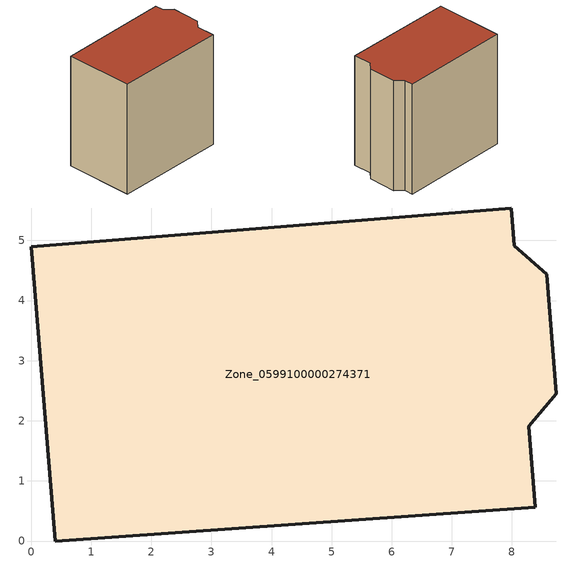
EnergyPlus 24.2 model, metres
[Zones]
Zone_0599100000274371
 floor ground (C_G): 0,4.9 7.99,5.54 8.04,4.91 8.58,4.44 8.74,2.45 8.28,1.91 8.39,0.56 0.4,0 z0
 wall outside (C_F): 0.4,0 8.39,0.56 8.28,1.91 8.74,2.45 8.58,4.44 8.04,4.91 7.99,5.54 0,4.9 0.4,0 z0:8.33
 roof outside (C_R): 7.99,5.54 0,4.9 0.4,0 8.39,0.56 8.28,1.91 8.74,2.45 8.58,4.44 8.04,4.91 z8.33
[BUILDING]
Pand.0599100000274371: North Axis=0; Terrain=City; Loads Convergence Tolerance Value=0.04; Temperature Convergence Tolerance Value=0.4; Solar Distribution=FullExterior; Maximum Number of Warmup Days=25; Minimum Number of Warmup Days=1
[Site:Location]
Rotterdam.The.Hague.AP_ZH_NLD Design_Conditions: Latitude=51.96; Longitude=4.45; Time Zone=1; Elevation=-4.5
[SITE:GROUNDTEMPERATURE:BUILDINGSURFACE]
18, 18, 18, 18, 18, 18, 18, 18, 18, 18, 18, 18
[MATERIAL] Thermal Absorptance=0.9; Solar Absorptance=0.7; Visible Absorptance=0.7
Name | Roughness | Thickness | Conductivity | Density | Specific Heat
G.TC.1946 | MediumSmooth | 0.15 | 1 | 540 | 1210
F.TC.1946 | Rough | 0.3 | 0.857143 | 1920 | 840
R.TC.1946 | MediumRough | 0.2 | 0.909091 | 1500 | 1000
[CONSTRUCTION]
C_G: G.TC.1946
C_F: F.TC.1946
C_R: R.TC.1946
[ZONE]
Zone_0599100000274371: Type=1; Multiplier=1; Ceiling Height=Autocalculate; Volume=Autocalculate; Floor Area=autocalculate; Part of Total Floor Area=Yes
[ZONEINFILTRATION:DESIGNFLOWRATE]
Infil_Zone_0599100000274371: Zone or ZoneList or Space or SpaceList=Zone_0599100000274371; Schedule=AlwaysOn; Design Flow Rate Calculation Method=Flow/Area; Flow Rate per Floor Area=0.003; Constant Term Coefficient=1; Temperature Term Coefficient=0; Velocity Term Coefficient=0; Velocity Squared Term Coefficient=0
[HVACTEMPLATE:ZONE:IDEALLOADSAIRSYSTEM]
Zone_0599100000274371: Maximum Heating Supply Air Temperature=50; Minimum Cooling Supply Air Temperature=13; Maximum Heating Supply Air Humidity Ratio=0.0156; Minimum Cooling Supply Air Humidity Ratio=0.0077; Heating Limit=NoLimit; Cooling Limit=NoLimit; Dehumidification Control Type=ConstantSensibleHeatRatio; Cooling Sensible Heat Ratio=0.7; Dehumidification Setpoint=60; Humidification Control Type=None; Humidification Setpoint=30; Outdoor Air Method=None; Outdoor Air Flow Rate per Person=0.00944; Outdoor Air Flow Rate per Zone Floor Area=0; Outdoor Air Flow Rate per Zone=0; Demand Controlled Ventilation Type=None; Outdoor Air Economizer Type=NoEconomizer; Heat Recovery Type=None; Sensible Heat Recovery Effectiveness=0.7; Latent Heat Recovery Effectiveness=0.65
[ZONECONTROL:THERMOSTAT]
ThermostatControl_Zone_0599100000274371: Zone or ZoneList=Zone_0599100000274371; Control Type Schedule=DualSetpointControlType; Control 1=Thermostat_Zone_0599100000274371; Temperature Difference Between Cutout And Setpoint=0
[THERMOSTATSETPOINT:DUALSETPOINT]
Thermostat_Zone_0599100000274371: Heating Setpoint Temperature Schedule=HeatingSetpoint_Zone_0599100000274371; Cooling Setpoint Temperature Schedule=CoolingSetpoint_Zone_0599100000274371
[SCHEDULE:COMPACT]
HeatingSetpoint_Zone_0599100000274371: Through: 12/31, For: AllDays, Until: 24:00, 21
CoolingSetpoint_Zone_0599100000274371: Through: 12/31, For: AllDays, Until: 24:00, 24
DualSetpointControlType: Through: 12/31, For: AllDays, Until: 24:00, 4
AlwaysOn: Through: 12/31, For: AllDays, Until: 24:00, 1
